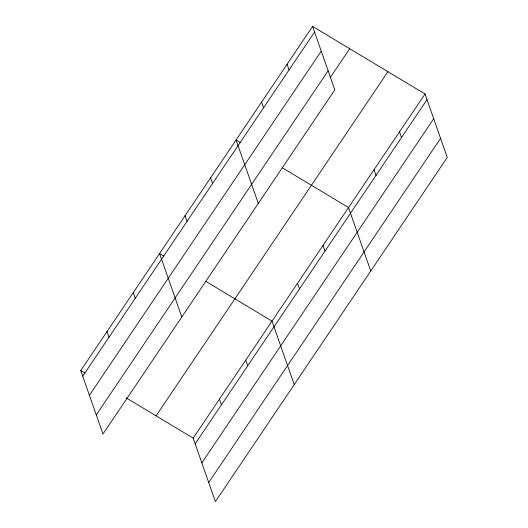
<?xml version="1.0" encoding="UTF-8"?>
<svg xmlns="http://www.w3.org/2000/svg" width="528" height="528" viewBox="0 0 528 528"><rect width="100%" height="100%" fill="white"/><g stroke="black" fill="none" stroke-linecap="round" stroke-linejoin="round"><path stroke-width="0.79" d="M312.596 26.4L334.818 89.846L102.967 434.003L80.744 370.557L312.596 26.4L425.033 93.997L447.256 157.443L215.404 501.6L193.182 438.154L126.192 397.874M82.724 376.213L314.582 32.063M89.404 395.287L321.255 51.13M96.287 414.935L328.139 70.778M330.119 77.774L349.701 48.708M156.077 415.846L387.928 71.689M193.182 438.154L425.033 93.997M195.169 443.81L427.02 99.66M201.841 462.884L433.699 118.727M208.725 482.533L440.576 138.376M240.286 142.494L236.089 139.973L258.304 203.419M282.229 167.713L348.526 207.57L370.742 271.016M163.772 256.067L159.575 253.539L181.797 316.991M205.715 281.279L272.012 321.136L294.235 384.589M80.744 370.557L84.949 373.078M399.531 131.855L401.511 137.518M374.029 169.712L376.009 175.369M287.093 64.258L289.073 69.92M323.024 245.428L325.004 251.084M261.591 102.115L263.571 107.771M297.515 283.285L299.501 288.941M210.58 177.83L212.566 183.487M245.738 360.142L247.718 365.805M185.077 215.688L187.064 221.344M219.463 399.148L221.443 404.811M133.3 292.545L135.28 298.208M107.019 331.551L109.006 337.214"/></g></svg>
